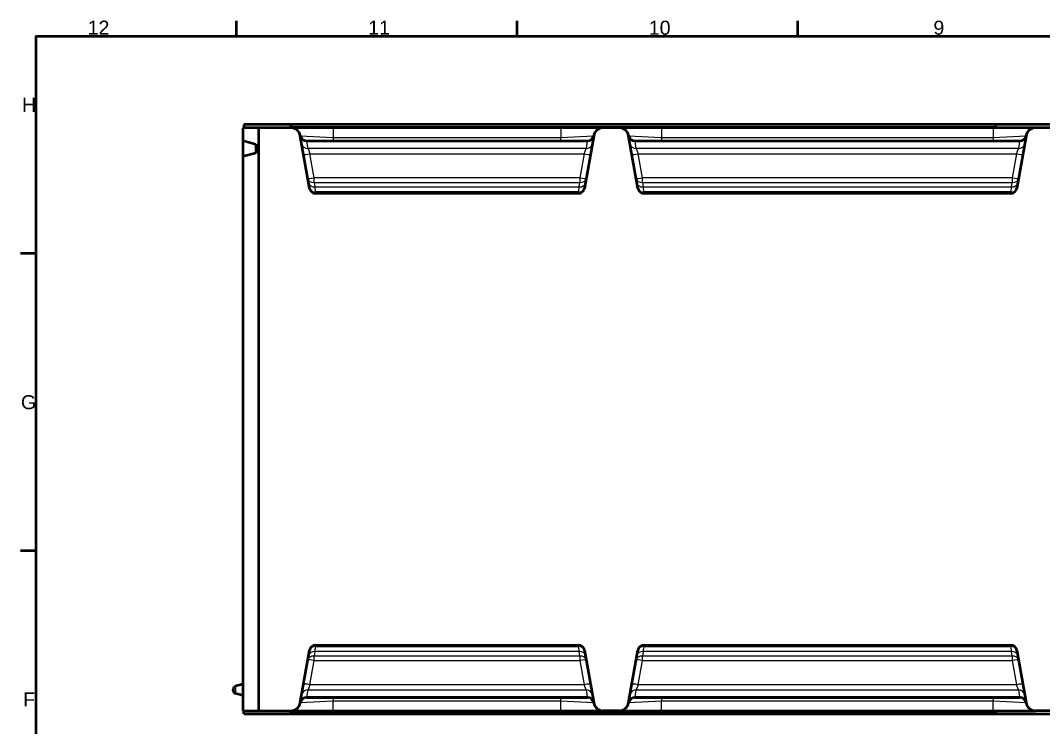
# Model space of a CAD drawing. Header units: millimetres. Extents: x 0 to 2774, y -40 to 1485.
# Drawn here: x 40 to 679, y 1003 to 1445 of the extents above; entities that cross this region are included whole.
import ezdxf

# ---------------------------------------------------------------- set-up
doc = ezdxf.new("R2010")
doc.units = ezdxf.units.MM
doc.header["$LTSCALE"] = 2.5
doc.linetypes.add('Durchgehend', pattern=[0])
for name, color, linetype, lineweight in [('Rahmen_0', 7, 'Durchgehend', 50), ('Rahmen_2', 7, 'Durchgehend', 50), ('Sichtbar (ISO)', 7, 'Continuous', 50), ('Sichtbar schmal (ISO)', 7, 'Continuous', 25)]:
    doc.layers.add(name, color=color, linetype=linetype, lineweight=lineweight)
doc.styles.add('Aktuell-DINNach Layer', font='arial.ttf')

# ---------------------------------------------------------------- blocks, each defined once
blk = doc.blocks.new('Ränder Standardrahmen')
at = {"layer": 'Rahmen_0'}
for p, q in [((70.08, 574), (70.08, 577.9)), ((140.17, 574), (140.17, 577.9)), ((210.25, 574), (210.25, 577.9)), ((20, 519.75), (16.1, 519.75)), ((20, 445.5), (16.1, 445.5))]:
    blk.add_line(p, q, dxfattribs=at)
at = {"layer": 'Rahmen_0', "flags": 128}
blk.add_lwpolyline([(20, 20), (20, 574), (821, 574), (821, 20), (20, 20)], dxfattribs=at)
at = {"layer": 'Rahmen_2', "char_height": 3.5, "attachment_point": 7, "style": 'Aktuell-DINNach Layer'}
for s, insert in [('12', (32.88, 574.4)), ('11', (102.96, 574.4)), ('10', (173.05, 574.34)), ('9', (244.15, 574.34)), ('H', (16.5, 555.13)), ('G', (16.22, 480.82)), ('F', (16.78, 406.63))]:
    blk.add_mtext(s, dxfattribs=dict(at, insert=insert))

msp = doc.modelspace()

# ---------------------------------------------------------------- linework, layer by layer
at = {"layer": 'Sichtbar (ISO)'}
for p, q in [((209.101, 1377.888), (179.136, 1377.888)), ((179.136, 1377.888), (179.136, 1013.888)), ((179.636, 1379.888), (179.636, 1377.888)), ((1178.636, 1379.888), (179.636, 1379.888)), ((189.136, 1013.888), (189.136, 1377.888)), ((404.17, 1377.888), (209.101, 1377.888)), ((209.136, 1379.888), (209.136, 1377.888)), ((414.101, 1377.888), (404.17, 1377.888)), ((674.17, 1377.888), (414.101, 1377.888)), ((649.136, 1377.888), (649.136, 1379.888)), ((684.101, 1377.888), (674.17, 1377.888)), ((179.136, 1369.888), (187.136, 1367.744)), ((187.136, 1367.744), (187.136, 1362.031)), ((220.782, 1340.193), (215.01, 1372.93)), ((218.94, 1369.676), (394.331, 1369.676)), ((398.261, 1372.93), (392.489, 1340.193)), ((425.782, 1340.193), (420.01, 1372.93)), ((423.94, 1369.676), (664.331, 1369.676)), ((668.261, 1372.93), (662.489, 1340.193)), ((187.136, 1362.031), (179.136, 1359.888)), ((388.55, 1336.888), (224.721, 1336.888)), ((658.55, 1336.888), (429.721, 1336.888)), ((224.721, 1054.888), (388.55, 1054.888)), ((429.721, 1054.888), (658.55, 1054.888)), ((215.01, 1018.846), (220.782, 1051.582)), ((392.489, 1051.582), (398.261, 1018.846)), ((420.01, 1018.846), (425.782, 1051.582)), ((662.489, 1051.582), (668.261, 1018.846)), ((179.136, 1030.388), (174.618, 1029.177)), ((173.136, 1026.53), (173.136, 1027.245)), ((179.136, 1023.388), (174.618, 1024.598)), ((218.94, 1022.099), (394.331, 1022.099)), ((423.94, 1022.099), (664.331, 1022.099)), ((179.136, 1013.888), (209.101, 1013.888)), ((179.636, 1011.888), (179.636, 1013.888)), ((179.636, 1011.888), (1178.636, 1011.888)), ((209.101, 1013.888), (404.17, 1013.888)), ((209.136, 1011.888), (209.136, 1013.888)), ((414.101, 1013.888), (404.17, 1013.888)), ((414.101, 1013.888), (674.17, 1013.888)), ((649.136, 1013.888), (649.136, 1011.888)), ((684.101, 1013.888), (674.17, 1013.888))]:
    msp.add_line(p, q, dxfattribs=at)
for centre, radius, start, end in [((209.101, 1371.888), 6, 10, 90), ((209.101, 1371.888), 6, 10.302148, 90), ((404.17, 1371.888), 6, 90, 170), ((404.17, 1371.888), 6, 90, 169.697852), ((414.101, 1371.888), 6, 10, 90), ((414.101, 1371.888), 6, 10.302148, 90), ((674.17, 1371.888), 6, 90, 170), ((674.17, 1371.888), 6, 90, 169.697852), ((218.94, 1373.676), 4, 190.302148, 270), ((394.331, 1373.676), 4, 270, 349.697852), ((423.94, 1373.676), 4, 190.302148, 270), ((664.331, 1373.676), 4, 270, 349.697852), ((224.721, 1340.888), 4, 190, 270), ((388.55, 1340.888), 4, 270, 350), ((429.721, 1340.888), 4, 190, 270), ((658.55, 1340.888), 4, 270, 350), ((224.721, 1050.888), 4, 90, 170), ((388.55, 1050.888), 4, 10, 90), ((429.721, 1050.888), 4, 90, 170), ((658.55, 1050.888), 4, 10, 90), ((175.136, 1027.245), 2, 105, 180), ((175.136, 1026.53), 2, 180, 255), ((209.101, 1019.888), 6, 270, 350), ((209.101, 1019.888), 6, 270, 349.697852), ((218.94, 1018.099), 4, 90, 169.697852), ((394.331, 1018.099), 4, 10.302148, 90), ((404.17, 1019.888), 6, 190, 270), ((404.17, 1019.888), 6, 190.302148, 270), ((414.101, 1019.888), 6, 270, 350), ((414.101, 1019.888), 6, 270, 349.697852), ((423.94, 1018.099), 4, 90, 169.697852), ((664.331, 1018.099), 4, 10.302148, 90), ((674.17, 1019.888), 6, 190, 270), ((674.17, 1019.888), 6, 190.302148, 270)]:
    msp.add_arc(centre, radius, start, end, dxfattribs=at)
for centre, major_axis, start_param, end_param in [((201.136, 1379.02), (8, 0), 6.0450277, 6.2831853), ((657.136, 1379.02), (8, 0), 3.1415927, 3.3797503), ((201.136, 1012.755), (-8, 0), 3.1415927, 3.3797503), ((657.136, 1012.755), (8, 0), 2.903435, 3.1415927)]:
    msp.add_ellipse(centre, major_axis=major_axis, ratio=0.6, start_param=start_param, end_param=end_param, dxfattribs=at)
at = {"layer": 'Sichtbar schmal (ISO)'}
for p, q in [((179.636, 1379.657), (209.136, 1379.657)), ((209.136, 1378.718), (649.136, 1378.718)), ((235.502, 1377.888), (235.502, 1371.888)), ((377.769, 1377.888), (377.769, 1371.888)), ((440.502, 1377.888), (440.502, 1371.888)), ((647.769, 1377.888), (647.769, 1371.888)), ((649.136, 1379.657), (709.136, 1379.657)), ((215.01, 1372.93), (235.502, 1371.888)), ((218.94, 1369.676), (219.072, 1369.301)), ((219.072, 1369.301), (394.199, 1369.301)), ((219.846, 1364.914), (219.072, 1369.301)), ((235.502, 1371.888), (377.769, 1371.888)), ((235.892, 1369.676), (235.502, 1371.888)), ((377.769, 1371.888), (377.379, 1369.676)), ((377.769, 1371.888), (398.261, 1372.93)), ((394.199, 1369.301), (393.425, 1364.914)), ((394.199, 1369.301), (394.331, 1369.676)), ((420.01, 1372.93), (440.502, 1371.888)), ((423.94, 1369.676), (424.072, 1369.301)), ((424.846, 1364.914), (424.072, 1369.301)), ((424.072, 1369.301), (664.199, 1369.301)), ((440.502, 1371.888), (647.769, 1371.888)), ((440.892, 1369.676), (440.502, 1371.888)), ((647.769, 1371.888), (647.379, 1369.676)), ((647.769, 1371.888), (668.261, 1372.93)), ((664.199, 1369.301), (663.425, 1364.914)), ((664.199, 1369.301), (664.331, 1369.676)), ((219.846, 1364.914), (221.001, 1361.637)), ((393.425, 1364.914), (219.846, 1364.914)), ((221.001, 1361.637), (392.27, 1361.637)), ((223.658, 1346.571), (221.001, 1361.637)), ((392.27, 1361.637), (389.613, 1346.571)), ((392.27, 1361.637), (393.425, 1364.914)), ((424.846, 1364.914), (426.001, 1361.637)), ((663.425, 1364.914), (424.846, 1364.914)), ((428.658, 1346.571), (426.001, 1361.637)), ((426.001, 1361.637), (662.27, 1361.637)), ((662.27, 1361.637), (659.613, 1346.571)), ((662.27, 1361.637), (663.425, 1364.914)), ((223.658, 1343.733), (223.658, 1346.571)), ((389.613, 1346.571), (223.658, 1346.571)), ((223.658, 1343.733), (224.165, 1340.976)), ((223.658, 1343.733), (389.613, 1343.733)), ((389.106, 1340.976), (389.613, 1343.733)), ((389.613, 1346.571), (389.613, 1343.733)), ((428.658, 1343.733), (428.658, 1346.571)), ((659.613, 1346.571), (428.658, 1346.571)), ((428.658, 1343.733), (429.165, 1340.976)), ((428.658, 1343.733), (659.613, 1343.733)), ((659.106, 1340.976), (659.613, 1343.733)), ((659.613, 1346.571), (659.613, 1343.733)), ((224.721, 1337.824), (224.165, 1340.976)), ((224.165, 1340.976), (389.106, 1340.976)), ((224.721, 1337.824), (224.721, 1336.888)), ((388.55, 1337.824), (224.721, 1337.824)), ((389.106, 1340.976), (388.55, 1337.824)), ((388.55, 1336.888), (388.55, 1337.824)), ((429.721, 1337.824), (429.165, 1340.976)), ((429.165, 1340.976), (659.106, 1340.976)), ((429.721, 1337.824), (429.721, 1336.888)), ((658.55, 1337.824), (429.721, 1337.824)), ((659.106, 1340.976), (658.55, 1337.824)), ((658.55, 1336.888), (658.55, 1337.824)), ((224.721, 1054.888), (224.721, 1053.952)), ((388.55, 1053.952), (388.55, 1054.888)), ((429.721, 1054.888), (429.721, 1053.952)), ((658.55, 1053.952), (658.55, 1054.888)), ((224.165, 1050.8), (223.658, 1048.043)), ((223.658, 1045.204), (223.658, 1048.043)), ((389.613, 1048.043), (223.658, 1048.043)), ((224.165, 1050.8), (224.721, 1053.952)), ((389.106, 1050.8), (224.165, 1050.8)), ((224.721, 1053.952), (388.55, 1053.952)), ((388.55, 1053.952), (389.106, 1050.8)), ((389.613, 1048.043), (389.106, 1050.8)), ((389.613, 1048.043), (389.613, 1045.204)), ((429.165, 1050.8), (428.658, 1048.043)), ((428.658, 1045.204), (428.658, 1048.043)), ((659.613, 1048.043), (428.658, 1048.043)), ((429.165, 1050.8), (429.721, 1053.952)), ((659.106, 1050.8), (429.165, 1050.8)), ((429.721, 1053.952), (658.55, 1053.952)), ((658.55, 1053.952), (659.106, 1050.8)), ((659.613, 1048.043), (659.106, 1050.8)), ((659.613, 1048.043), (659.613, 1045.204)), ((221.001, 1030.138), (223.658, 1045.204)), ((223.658, 1045.204), (389.613, 1045.204)), ((389.613, 1045.204), (392.27, 1030.138)), ((426.001, 1030.138), (428.658, 1045.204)), ((428.658, 1045.204), (659.613, 1045.204)), ((659.613, 1045.204), (662.27, 1030.138)), ((174.618, 1029.177), (174.618, 1024.598)), ((221.001, 1030.138), (219.846, 1026.861)), ((392.27, 1030.138), (221.001, 1030.138)), ((393.425, 1026.861), (392.27, 1030.138)), ((426.001, 1030.138), (424.846, 1026.861)), ((662.27, 1030.138), (426.001, 1030.138)), ((663.425, 1026.861), (662.27, 1030.138)), ((219.072, 1022.474), (218.94, 1022.099)), ((219.072, 1022.474), (219.846, 1026.861)), ((394.199, 1022.474), (219.072, 1022.474)), ((219.846, 1026.861), (393.425, 1026.861)), ((393.425, 1026.861), (394.199, 1022.474)), ((394.331, 1022.099), (394.199, 1022.474)), ((424.072, 1022.474), (423.94, 1022.099)), ((424.072, 1022.474), (424.846, 1026.861)), ((664.199, 1022.474), (424.072, 1022.474)), ((424.846, 1026.861), (663.425, 1026.861)), ((663.425, 1026.861), (664.199, 1022.474)), ((664.331, 1022.099), (664.199, 1022.474)), ((235.502, 1019.888), (215.01, 1018.846)), ((235.502, 1019.888), (235.892, 1022.099)), ((235.502, 1013.888), (235.502, 1019.888)), ((377.769, 1019.888), (235.502, 1019.888)), ((377.379, 1022.099), (377.769, 1019.888)), ((377.769, 1013.888), (377.769, 1019.888)), ((398.261, 1018.846), (377.769, 1019.888)), ((440.502, 1019.888), (420.01, 1018.846)), ((440.502, 1019.888), (440.892, 1022.099)), ((440.502, 1013.888), (440.502, 1019.888)), ((647.769, 1019.888), (440.502, 1019.888)), ((647.379, 1022.099), (647.769, 1019.888)), ((647.769, 1013.888), (647.769, 1019.888)), ((668.261, 1018.846), (647.769, 1019.888)), ((209.136, 1012.119), (179.636, 1012.119)), ((649.136, 1013.058), (209.136, 1013.058)), ((709.136, 1012.119), (649.136, 1012.119))]:
    msp.add_line(p, q, dxfattribs=at)
for centre, major_axis, ratio, start_param, end_param in [((219.072, 1372.927), (-3.939, -0.695), 0.9038018, 0, 1.4127606), ((219.846, 1368.539), (-3.939, -0.695), 0.9038018, 0, 1.4127606), ((393.425, 1368.539), (3.939, -0.695), 0.9038018, 4.8704247, 6.2831853), ((394.199, 1372.927), (3.939, -0.695), 0.9038018, 4.8704247, 6.2831853), ((424.072, 1372.927), (-3.939, -0.695), 0.9038018, 0, 1.4127606), ((424.846, 1368.539), (-3.939, -0.695), 0.9038018, 0, 1.4127606), ((663.425, 1368.539), (3.939, -0.695), 0.9038018, 4.8704247, 6.2831853), ((664.199, 1372.927), (3.939, -0.695), 0.9038018, 4.8704247, 6.2831853), ((221.001, 1361.986), (-3.939, -0.695), 0.0858415, 0, 1.5556613), ((392.27, 1361.986), (3.939, -0.695), 0.0858415, 4.727524, 6.2831853), ((426.001, 1361.986), (-3.939, -0.695), 0.0858415, 0, 1.5556613), ((662.27, 1361.986), (3.939, -0.695), 0.0858415, 4.727524, 6.2831853), ((223.658, 1346.92), (-3.939, -0.695), 0.0858415, 0, 1.5556613), ((223.658, 1346.92), (-3.939, -0.695), 0.7924036, 0, 1.4319729), ((224.165, 1344.04), (-3.939, -0.695), 0.761171, 0, 1.4373786), ((389.106, 1344.04), (3.939, -0.695), 0.761171, 4.8458067, 6.2831853), ((389.613, 1346.92), (3.939, -0.695), 0.0858415, 4.727524, 6.2831853), ((389.613, 1346.92), (3.939, -0.695), 0.7924036, 4.8512124, 6.2831853), ((428.658, 1346.92), (-3.939, -0.695), 0.0858415, 0, 1.5556613), ((428.658, 1346.92), (-3.939, -0.695), 0.7924036, 0, 1.4319729), ((429.165, 1344.04), (-3.939, -0.695), 0.761171, 0, 1.4373786), ((659.106, 1344.04), (3.939, -0.695), 0.761171, 4.8458067, 6.2831853), ((659.613, 1346.92), (3.939, -0.695), 0.0858415, 4.727524, 6.2831853), ((659.613, 1346.92), (3.939, -0.695), 0.7924036, 4.8512124, 6.2831853), ((224.721, 1340.888), (-3.939, -0.695), 0.761171, 0, 1.4373786), ((388.55, 1340.888), (3.939, -0.695), 0.761171, 4.8458067, 6.2831853), ((429.721, 1340.888), (-3.939, -0.695), 0.761171, 0, 1.4373786), ((658.55, 1340.888), (3.939, -0.695), 0.761171, 4.8458067, 6.2831853), ((223.658, 1044.855), (-3.939, 0.695), 0.7924036, 4.8512124, 6.2831853), ((224.165, 1047.736), (-3.939, 0.695), 0.761171, 4.8458067, 6.2831853), ((224.721, 1050.888), (-3.939, 0.695), 0.761171, 4.8458067, 6.2831853), ((388.55, 1050.888), (3.939, 0.695), 0.761171, 0, 1.4373786), ((389.106, 1047.736), (3.939, 0.695), 0.761171, 0, 1.4373786), ((389.613, 1044.855), (3.939, 0.695), 0.7924036, 0, 1.4319729), ((428.658, 1044.855), (-3.939, 0.695), 0.7924036, 4.8512124, 6.2831853), ((429.165, 1047.736), (-3.939, 0.695), 0.761171, 4.8458067, 6.2831853), ((429.721, 1050.888), (-3.939, 0.695), 0.761171, 4.8458067, 6.2831853), ((658.55, 1050.888), (3.939, 0.695), 0.761171, 0, 1.4373786), ((659.106, 1047.736), (3.939, 0.695), 0.761171, 0, 1.4373786), ((659.613, 1044.855), (3.939, 0.695), 0.7924036, 0, 1.4319729), ((223.658, 1044.855), (-3.939, 0.695), 0.0858415, 4.727524, 6.2831853), ((389.613, 1044.855), (3.939, 0.695), 0.0858415, 0, 1.5556613), ((428.658, 1044.855), (-3.939, 0.695), 0.0858415, 4.727524, 6.2831853), ((659.613, 1044.855), (3.939, 0.695), 0.0858415, 0, 1.5556613), ((221.001, 1029.789), (-3.939, 0.695), 0.0858415, 4.727524, 6.2831853), ((392.27, 1029.789), (3.939, 0.695), 0.0858415, 0, 1.5556613), ((426.001, 1029.789), (-3.939, 0.695), 0.0858415, 4.727524, 6.2831853), ((662.27, 1029.789), (3.939, 0.695), 0.0858415, 0, 1.5556613), ((219.072, 1018.849), (-3.939, 0.695), 0.9038018, 4.8704247, 6.2831853), ((219.846, 1023.236), (-3.939, 0.695), 0.9038018, 4.8704247, 6.2831853), ((393.425, 1023.236), (3.939, 0.695), 0.9038018, 0, 1.4127606), ((394.199, 1018.849), (3.939, 0.695), 0.9038018, 0, 1.4127606), ((424.072, 1018.849), (-3.939, 0.695), 0.9038018, 4.8704247, 6.2831853), ((424.846, 1023.236), (-3.939, 0.695), 0.9038018, 4.8704247, 6.2831853), ((663.425, 1023.236), (3.939, 0.695), 0.9038018, 0, 1.4127606), ((664.199, 1018.849), (3.939, 0.695), 0.9038018, 0, 1.4127606)]:
    msp.add_ellipse(centre, major_axis=major_axis, ratio=ratio, start_param=start_param, end_param=end_param, dxfattribs=at)
for points in [[(215.01, 1372.93), (215.006, 1372.95), (215.004, 1372.961), (215.004, 1372.961)], [(398.267, 1372.961), (398.267, 1372.961), (398.265, 1372.95), (398.261, 1372.93)], [(420.01, 1372.93), (420.006, 1372.95), (420.004, 1372.961), (420.004, 1372.961)], [(668.267, 1372.961), (668.267, 1372.961), (668.265, 1372.95), (668.261, 1372.93)], [(215.004, 1018.815), (215.004, 1018.815), (215.006, 1018.825), (215.01, 1018.846)], [(398.261, 1018.846), (398.265, 1018.825), (398.267, 1018.815), (398.267, 1018.815)], [(420.004, 1018.815), (420.004, 1018.815), (420.006, 1018.825), (420.01, 1018.846)], [(668.261, 1018.846), (668.265, 1018.825), (668.267, 1018.815), (668.267, 1018.815)]]:
    msp.add_open_spline(points, degree=3, dxfattribs=at)

# ---------------------------------------------------------------- block references
at = {"xscale": 2.5, "yscale": 2.5, "zscale": 2.5}
msp.add_blockref('Ränder Standardrahmen', (0, 0), dxfattribs=at)

doc.saveas('drawing.dxf')
